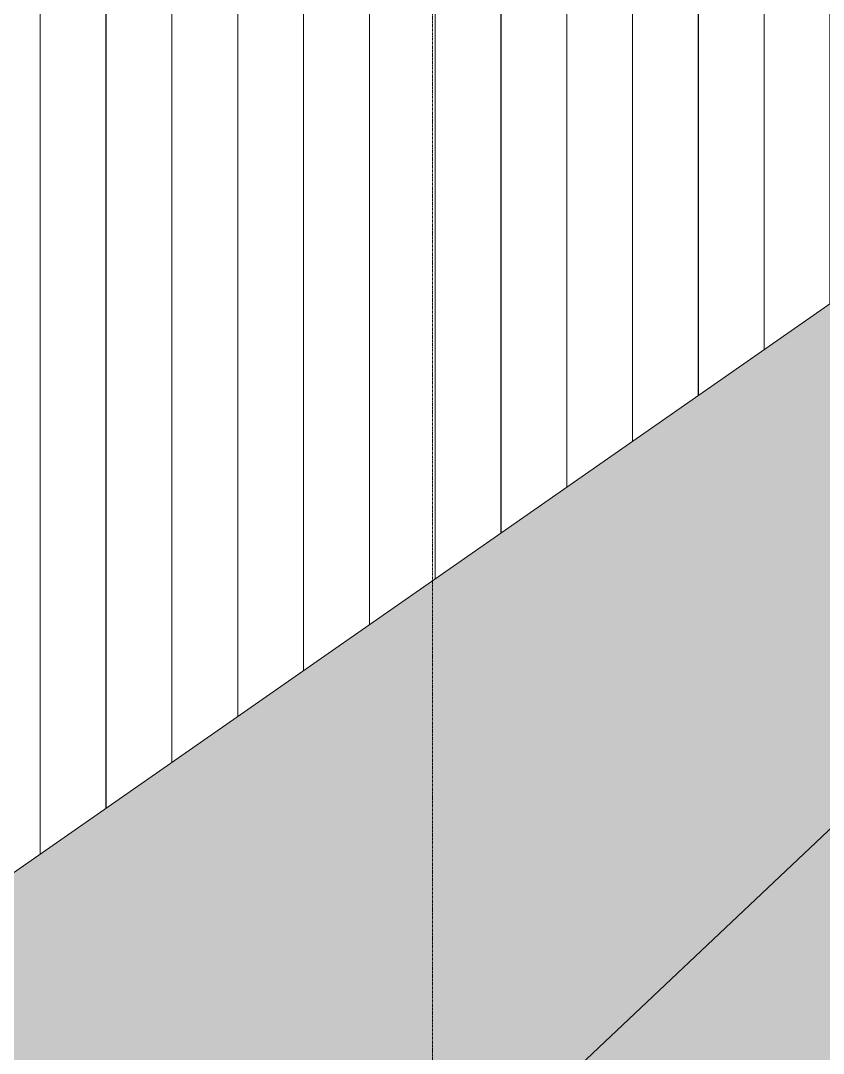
# Model space of a CAD drawing. Header units: millimetres. Extents: x 902415 to 1199587, y -3757 to 35605.
# Drawn here: x 941166 to 945231, y 9164 to 14393 of the extents above; entities that cross this region are included whole.
import ezdxf

# ---------------------------------------------------------------- set-up
doc = ezdxf.new("R2010")
doc.units = ezdxf.units.MM
doc.linetypes.add('Grid Line', pattern=[21, 12, -3, 3, -3])
for name, color, linetype, lineweight in [('A-GENM', 13, 'Continuous', 5), ('A-WALL', 113, 'Continuous', 5), ('A-WALL-PATT', 111, 'Continuous', 5), ('S-GRID', 1, 'Continuous', 5)]:
    doc.layers.add(name, color=color, linetype=linetype, lineweight=lineweight)

# ---------------------------------------------------------------- blocks, each defined once
blk = doc.blocks.new('Generic Models 21 - Generic Models 13-2246435-North - Grids A')
at = {"layer": 'A-GENM'}
h = blk.add_hatch(color=256, dxfattribs=at)
h.paths.add_polyline_path([(937570.2, 7600), (942406.7, 7600), (949487, 14287.4), (949210.9, 15709.5), (938853.9, 8494.3), (938853, 7742.8), (938850.5, 7724.1), (938838.2, 7697), (938824.6, 7679.3), (938803.9, 7663.4), (938779.8, 7653.4), (938753.9, 7650), (937753.9, 7650), (937728, 7653.4), (937703.9, 7663.4), (937683.2, 7678.7), (937578.2, 7605.6)])
h.paths.add_polyline_path([(956414.3, 7610), (956388.2, 7650), (955413.9, 7650), (955388, 7653.4), (955363.9, 7663.4), (955343.2, 7679.3), (955327.3, 7700), (955317.3, 7724.1), (955313.9, 7750), (955313.9, 8750), (955317.3, 8775.9), (955327.3, 8800), (955343.2, 8820.7), (955363.9, 8836.6), (955388, 8846.6), (955413.9, 8850), (955605.6, 8850), (951078.9, 15790.9), (949276.9, 15790.1), (950864.8, 7611.2), (956373.9, 7610)])
h = blk.add_hatch(color=256, dxfattribs=at)
h.paths.add_polyline_path([(943298.2, 7600), (945328.2, 7601.9), (949777.6, 12902.1), (949505.3, 14304.6), (942406.7, 7600), (943278.6, 7600)])
h.paths.add_polyline_path([(959565.8, 7609.3), (952202.5, 15790.7), (951079.4, 15790.1), (955605.6, 8850), (956413.9, 8850), (956439.8, 8846.6), (956463.9, 8836.6), (956484.6, 8820.7), (956500.5, 8800), (956510.5, 8775.9), (956513.9, 8750), (956513.9, 7750), (956510.5, 7724.1), (956500.5, 7700), (956484.6, 7679.3), (956463.9, 7663.4), (956439.8, 7653.4), (956413.9, 7650), (956388.2, 7650), (956414.3, 7610), (959334.4, 7609.3)])
for p, q in [((949210.9, 15709.5), (938853.9, 8494.3)), ((949505.3, 14304.6), (942406.7, 7600)), ((942406.7, 7600), (949487, 14287.4))]:
    blk.add_line(p, q, dxfattribs=at)

msp = doc.modelspace()

# ---------------------------------------------------------------- hatches: boundary and pattern name
at = {"layer": 'A-WALL-PATT'}
h = msp.add_hatch(dxfattribs=at)
h.set_pattern_fill('FP_37', color=256, style=0, pattern_type=2)
h.set_pattern_definition([(90, (941597.8, 7600), (-333, 2e-14), [])])
h.paths.add_polyline_path([(940597.8, 9709.2), (941597.8, 10405.8), (941597.8, 15713.5), (940597.8, 15713.5), (940597.8, 10211.7)])
h = msp.add_hatch(dxfattribs=at)
h.set_pattern_fill('FP_38', color=256, style=0, pattern_type=2)
h.set_pattern_definition([(90, (942597.8, 7600), (-333, 2e-14), [])])
h.paths.add_polyline_path([(941597.8, 10405.8), (942597.8, 11102.5), (942597.8, 15713.5), (941597.8, 15713.5), (941597.8, 11315.8)])
h = msp.add_hatch(dxfattribs=at)
h.set_pattern_fill('FP_39', color=256, style=0, pattern_type=2)
h.set_pattern_definition([(90, (943597.8, 7600), (-333, 2e-14), [])])
h.paths.add_polyline_path([(942597.8, 11102.5), (943597.8, 11799.1), (943597.8, 15713.5), (942597.8, 15713.5), (942597.8, 11315.8)])
h = msp.add_hatch(dxfattribs=at)
h.set_pattern_fill('FP_40', color=256, style=0, pattern_type=2)
h.set_pattern_definition([(90, (944597.8, 7600), (-333, 2e-14), [])])
h.paths.add_polyline_path([(943597.8, 11799.1), (944597.8, 12495.8), (944597.8, 15713.5), (943597.8, 15713.5), (943597.8, 11867.8)])
h = msp.add_hatch(dxfattribs=at)
h.set_pattern_fill('FP_41', color=256, style=0, pattern_type=2)
h.set_pattern_definition([(90, (945597.8, 7600), (-333, 2e-14), [])])
h.paths.add_polyline_path([(944597.8, 12495.8), (945597.8, 13192.5), (945597.8, 15713.5), (944597.8, 15713.5), (944597.8, 12803.1)])

# ---------------------------------------------------------------- linework, layer by layer
at = {"layer": 'A-WALL'}
for p, q in [((941597.8, 10405.8), (941597.8, 15713.5)), ((942597.8, 11102.5), (942597.8, 15713.5)), ((943597.8, 11799.1), (943597.8, 15713.5)), ((944597.8, 12495.8), (944597.8, 15713.5))]:
    msp.add_line(p, q, dxfattribs=at)
at = {"layer": 'S-GRID', "linetype": 'Grid Line'}
msp.add_line((943251.1, 1045.5), (943251.1, 26143.2), dxfattribs=at)

# ---------------------------------------------------------------- block references
at = {"layer": 'A-GENM'}
msp.add_blockref('Generic Models 21 - Generic Models 13-2246435-North - Grids A', (0, 0), dxfattribs=at)

doc.saveas('drawing.dxf')
